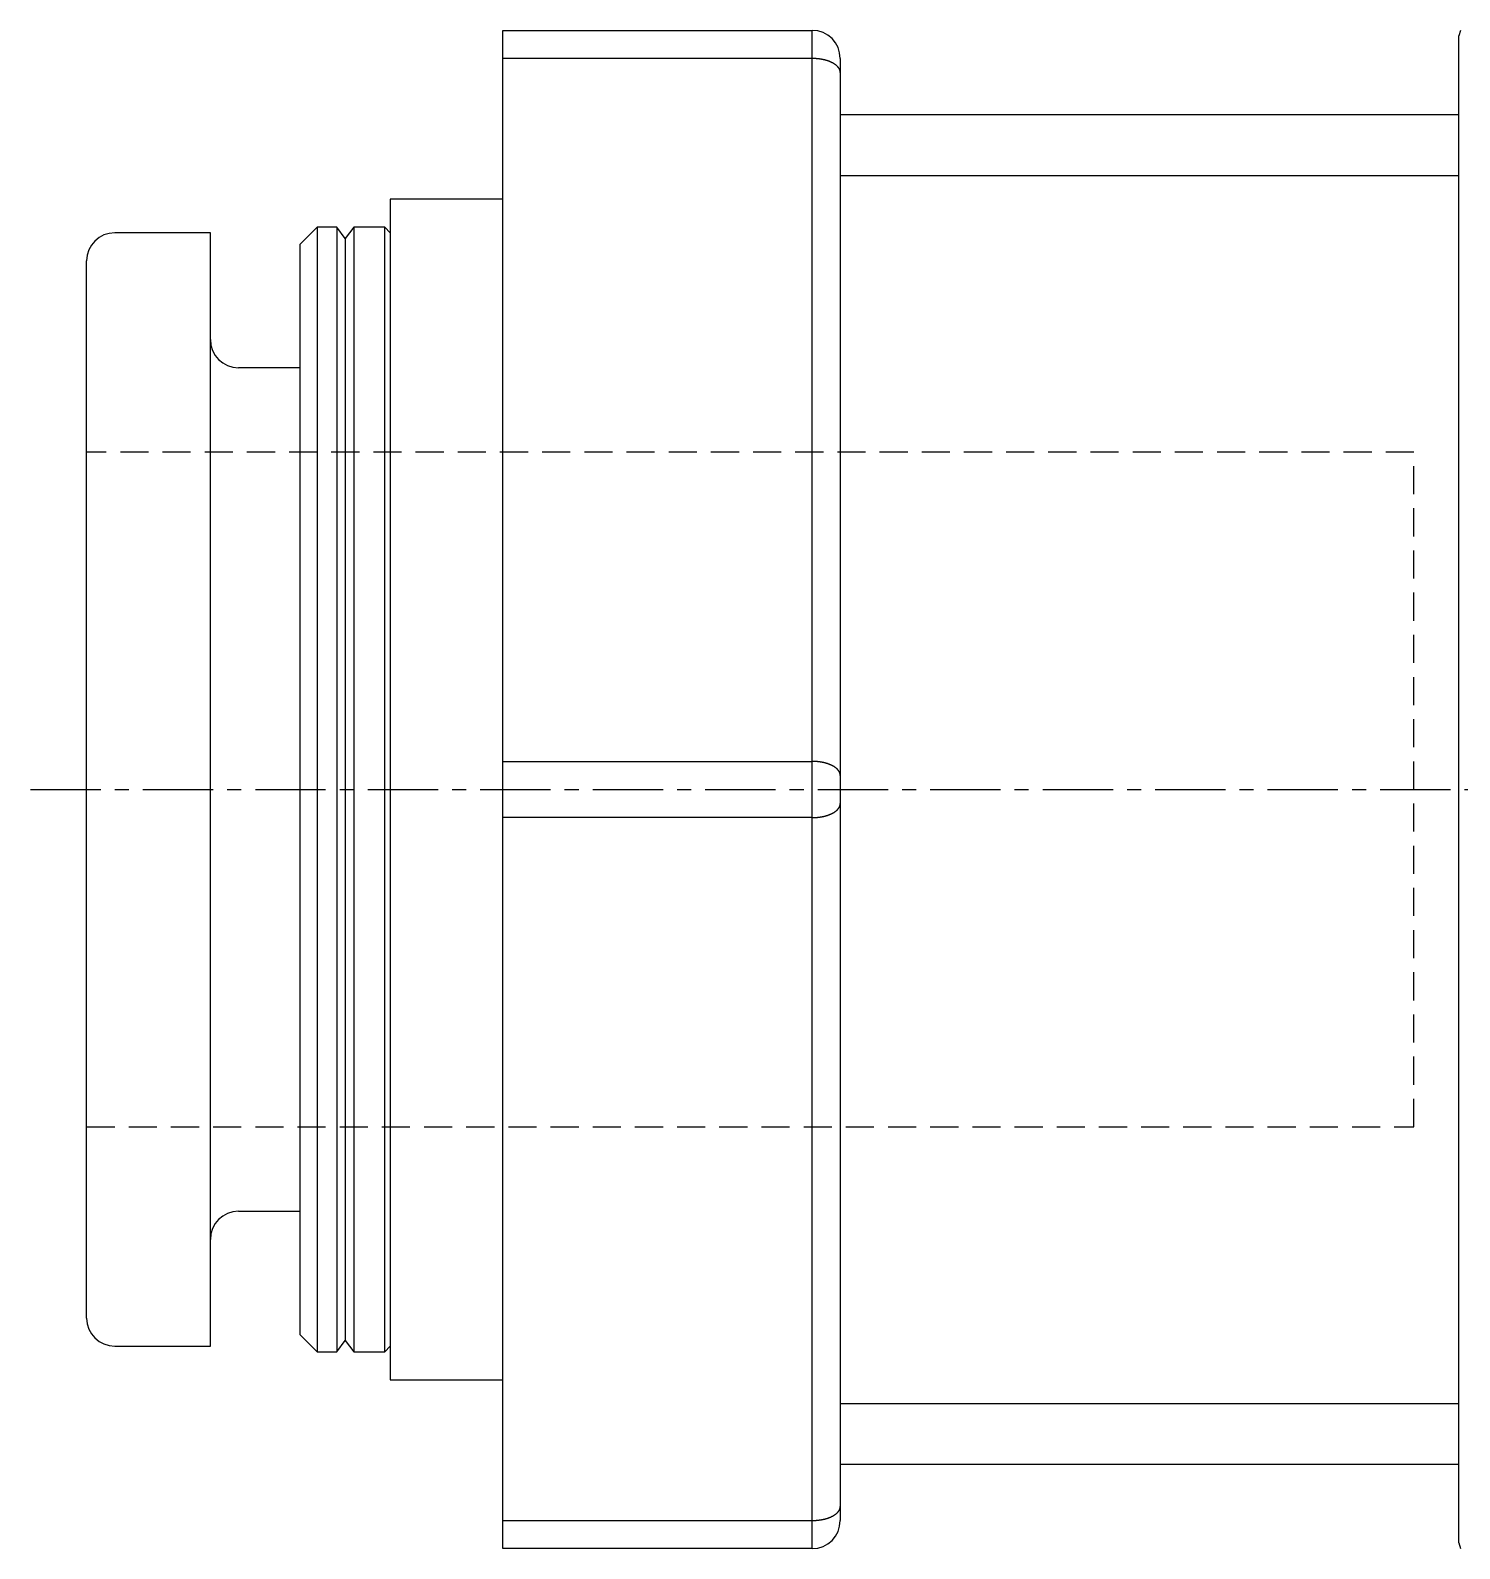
# Model space of a CAD drawing. Extents: x 0 to 112, y -21 to 77.
# Drawn here: x 18.92 to 44.33, y 49.83 to 76.83 of the extents above; entities that cross this region are included whole.
import ezdxf

# ---------------------------------------------------------------- set-up
doc = ezdxf.new("R2010")
doc.units = 0
doc.linetypes.add('CENTER', pattern=[2, 1.25, -0.25, 0.25, -0.25])
doc.linetypes.add('DASHED', pattern=[0.75, 0.5, -0.25])
doc.layers.get('0').update_dxf_attribs({"linetype": 'CONTINUOUS'})
doc.layers.add('CENTER', color=1, linetype='CENTER')

msp = doc.modelspace()

# ---------------------------------------------------------------- linework, layer by layer
at = {"color": 7, "linetype": 'CONTINUOUS'}
for p, q in [((27.317, 76.829), (32.817, 76.829)), ((27.317, 49.829), (27.317, 76.829)), ((44.344, 76.829), (44.317, 76.729)), ((44.317, 49.929), (44.317, 76.729)), ((33.317, 76.329), (33.317, 50.329)), ((44.317, 75.329), (33.317, 75.329)), ((25.317, 73.829), (25.317, 52.829)), ((27.317, 73.829), (25.317, 73.829)), ((22.117, 73.229), (20.417, 73.229)), ((22.117, 53.429), (22.117, 73.229)), ((24.017, 73.329), (23.717, 73.029)), ((24.367, 73.329), (24.017, 73.329)), ((24.017, 73.329), (24.017, 53.329)), ((24.367, 73.329), (24.367, 53.329)), ((24.517, 73.129), (24.367, 73.329)), ((24.667, 73.329), (24.517, 73.129)), ((24.667, 73.329), (24.667, 53.329)), ((25.217, 73.329), (24.667, 73.329)), ((25.217, 53.329), (25.217, 73.329)), ((25.317, 73.229), (25.217, 73.329)), ((23.717, 53.629), (23.717, 73.029)), ((24.517, 73.129), (24.517, 53.529)), ((19.917, 53.929), (19.917, 72.729)), ((23.717, 70.829), (22.617, 70.829)), ((22.617, 55.829), (23.717, 55.829)), ((23.717, 53.629), (24.017, 53.329)), ((24.367, 53.329), (24.517, 53.529)), ((24.517, 53.529), (24.667, 53.329)), ((20.417, 53.429), (22.117, 53.429)), ((24.017, 53.329), (24.367, 53.329)), ((24.667, 53.329), (25.217, 53.329)), ((25.217, 53.329), (25.317, 53.429)), ((25.317, 52.829), (27.317, 52.829)), ((33.317, 51.329), (44.317, 51.329)), ((32.817, 49.829), (27.317, 49.829)), ((44.317, 49.929), (44.344, 49.829))]:
    msp.add_line(p, q, dxfattribs=at)
at = {"color": 3, "linetype": 'CONTINUOUS'}
for p, q in [((32.817, 49.829), (32.817, 76.829)), ((32.817, 76.329), (27.317, 76.329)), ((33.317, 74.246), (44.317, 74.246)), ((27.317, 63.829), (32.817, 63.829)), ((32.817, 62.829), (27.317, 62.829)), ((33.317, 52.411), (44.317, 52.411)), ((27.317, 50.329), (32.817, 50.329))]:
    msp.add_line(p, q, dxfattribs=at)
at = {"color": 3, "linetype": 'DASHED'}
for p, q in [((43.517, 69.329), (19.917, 69.329)), ((43.517, 57.329), (43.517, 69.329)), ((19.917, 57.329), (43.517, 57.329))]:
    msp.add_line(p, q, dxfattribs=at)
at = {"color": 3, "linetype": 'CONTINUOUS'}
for points in [[(33.317, 76.079, 0), (33.317, 76.082, 0), (33.317, 76.085, 0), (33.317, 76.088, 0), (33.316, 76.091, 0), (33.316, 76.094, 0), (33.316, 76.097, 0), (33.315, 76.1, 0), (33.315, 76.103, 0), (33.314, 76.106, 0), (33.313, 76.109, 0), (33.312, 76.112, 0), (33.312, 76.115, 0), (33.311, 76.118, 0), (33.309, 76.121, 0), (33.309, 76.124, 0), (33.307, 76.127, 0), (33.306, 76.13, 0), (33.305, 76.133, 0), (33.303, 76.136, 0), (33.302, 76.139, 0), (33.3, 76.142, 0), (33.299, 76.145, 0), (33.297, 76.148, 0), (33.295, 76.151, 0), (33.294, 76.154, 0), (33.292, 76.157, 0), (33.29, 76.16, 0), (33.288, 76.163, 0), (33.286, 76.166, 0), (33.283, 76.168, 0), (33.281, 76.171, 0), (33.279, 76.174, 0), (33.276, 76.177, 0), (33.274, 76.18, 0), (33.272, 76.183, 0), (33.269, 76.186, 0), (33.266, 76.188, 0), (33.264, 76.191, 0), (33.261, 76.194, 0), (33.258, 76.196, 0), (33.255, 76.199, 0), (33.252, 76.202, 0), (33.249, 76.204, 0), (33.246, 76.207, 0), (33.243, 76.21, 0), (33.239, 76.212, 0), (33.236, 76.215, 0), (33.233, 76.218, 0), (33.229, 76.22, 0), (33.226, 76.222, 0), (33.222, 76.225, 0), (33.218, 76.228, 0), (33.215, 76.23, 0), (33.211, 76.232, 0), (33.207, 76.235, 0), (33.203, 76.237, 0), (33.2, 76.24, 0), (33.196, 76.242, 0), (33.191, 76.244, 0), (33.187, 76.246, 0), (33.183, 76.249, 0), (33.179, 76.251, 0), (33.175, 76.253, 0), (33.17, 76.255, 0), (33.166, 76.257, 0), (33.162, 76.26, 0), (33.157, 76.262, 0), (33.153, 76.264, 0), (33.148, 76.266, 0), (33.144, 76.268, 0), (33.139, 76.27, 0), (33.134, 76.272, 0), (33.129, 76.274, 0), (33.124, 76.276, 0), (33.12, 76.278, 0), (33.115, 76.279, 0), (33.11, 76.281, 0), (33.105, 76.283, 0), (33.1, 76.285, 0), (33.095, 76.286, 0), (33.09, 76.288, 0), (33.084, 76.29, 0), (33.079, 76.291, 0), (33.074, 76.293, 0), (33.069, 76.295, 0), (33.063, 76.296, 0), (33.058, 76.298, 0), (33.053, 76.299, 0), (33.047, 76.3, 0), (33.042, 76.302, 0), (33.036, 76.303, 0), (33.031, 76.305, 0), (33.025, 76.306, 0), (33.02, 76.307, 0), (33.014, 76.308, 0), (33.008, 76.309, 0), (33.003, 76.311, 0), (32.997, 76.312, 0), (32.991, 76.313, 0), (32.985, 76.314, 0), (32.98, 76.315, 0), (32.974, 76.316, 0), (32.968, 76.317, 0), (32.962, 76.318, 0), (32.956, 76.319, 0), (32.95, 76.32, 0), (32.944, 76.32, 0), (32.938, 76.321, 0), (32.932, 76.322, 0), (32.926, 76.323, 0), (32.92, 76.323, 0), (32.914, 76.324, 0), (32.908, 76.324, 0), (32.902, 76.325, 0), (32.896, 76.325, 0), (32.89, 76.326, 0), (32.884, 76.326, 0), (32.878, 76.327, 0), (32.872, 76.327, 0), (32.866, 76.327, 0), (32.86, 76.328, 0), (32.854, 76.328, 0), (32.848, 76.328, 0), (32.841, 76.328, 0), (32.835, 76.328, 0), (32.829, 76.329, 0), (32.823, 76.329, 0), (32.817, 76.329, 0)], [(33.317, 63.579, 0), (33.317, 63.582, 0), (33.317, 63.585, 0), (33.317, 63.588, 0), (33.316, 63.591, 0), (33.316, 63.594, 0), (33.316, 63.597, 0), (33.315, 63.6, 0), (33.315, 63.603, 0), (33.314, 63.606, 0), (33.313, 63.609, 0), (33.312, 63.612, 0), (33.312, 63.615, 0), (33.311, 63.618, 0), (33.309, 63.621, 0), (33.309, 63.624, 0), (33.307, 63.627, 0), (33.306, 63.63, 0), (33.305, 63.633, 0), (33.303, 63.636, 0), (33.302, 63.639, 0), (33.3, 63.642, 0), (33.299, 63.645, 0), (33.297, 63.648, 0), (33.295, 63.651, 0), (33.294, 63.654, 0), (33.292, 63.657, 0), (33.29, 63.66, 0), (33.288, 63.663, 0), (33.286, 63.666, 0), (33.283, 63.669, 0), (33.281, 63.671, 0), (33.279, 63.674, 0), (33.276, 63.677, 0), (33.274, 63.68, 0), (33.272, 63.683, 0), (33.269, 63.685, 0), (33.266, 63.688, 0), (33.264, 63.691, 0), (33.261, 63.694, 0), (33.258, 63.696, 0), (33.255, 63.699, 0), (33.252, 63.702, 0), (33.249, 63.705, 0), (33.246, 63.707, 0), (33.243, 63.71, 0), (33.239, 63.712, 0), (33.236, 63.715, 0), (33.233, 63.718, 0), (33.229, 63.72, 0), (33.226, 63.722, 0), (33.222, 63.725, 0), (33.218, 63.727, 0), (33.215, 63.73, 0), (33.211, 63.732, 0), (33.207, 63.735, 0), (33.203, 63.737, 0), (33.2, 63.739, 0), (33.196, 63.742, 0), (33.191, 63.744, 0), (33.187, 63.746, 0), (33.183, 63.749, 0), (33.179, 63.751, 0), (33.175, 63.753, 0), (33.17, 63.755, 0), (33.166, 63.758, 0), (33.162, 63.76, 0), (33.157, 63.762, 0), (33.153, 63.764, 0), (33.148, 63.766, 0), (33.144, 63.768, 0), (33.139, 63.77, 0), (33.134, 63.772, 0), (33.129, 63.774, 0), (33.124, 63.776, 0), (33.12, 63.778, 0), (33.115, 63.779, 0), (33.11, 63.781, 0), (33.105, 63.783, 0), (33.1, 63.785, 0), (33.095, 63.786, 0), (33.09, 63.788, 0), (33.084, 63.79, 0), (33.079, 63.791, 0), (33.074, 63.793, 0), (33.069, 63.795, 0), (33.063, 63.796, 0), (33.058, 63.798, 0), (33.053, 63.799, 0), (33.047, 63.8, 0), (33.042, 63.802, 0), (33.036, 63.803, 0), (33.031, 63.805, 0), (33.025, 63.806, 0), (33.02, 63.807, 0), (33.014, 63.808, 0), (33.008, 63.809, 0), (33.003, 63.811, 0), (32.997, 63.812, 0), (32.991, 63.813, 0), (32.985, 63.814, 0), (32.98, 63.815, 0), (32.974, 63.816, 0), (32.968, 63.817, 0), (32.962, 63.818, 0), (32.956, 63.819, 0), (32.95, 63.819, 0), (32.944, 63.82, 0), (32.938, 63.821, 0), (32.932, 63.822, 0), (32.926, 63.822, 0), (32.92, 63.823, 0), (32.914, 63.824, 0), (32.908, 63.824, 0), (32.902, 63.825, 0), (32.896, 63.825, 0), (32.89, 63.826, 0), (32.884, 63.826, 0), (32.878, 63.827, 0), (32.872, 63.827, 0), (32.866, 63.827, 0), (32.86, 63.828, 0), (32.854, 63.828, 0), (32.848, 63.828, 0), (32.841, 63.828, 0), (32.835, 63.828, 0), (32.829, 63.828, 0), (32.823, 63.829, 0), (32.817, 63.829, 0)], [(32.817, 62.829, 0), (32.823, 62.829, 0), (32.829, 62.829, 0), (32.835, 62.829, 0), (32.841, 62.829, 0), (32.848, 62.829, 0), (32.854, 62.829, 0), (32.86, 62.83, 0), (32.866, 62.83, 0), (32.872, 62.83, 0), (32.878, 62.831, 0), (32.884, 62.831, 0), (32.89, 62.831, 0), (32.896, 62.832, 0), (32.902, 62.832, 0), (32.908, 62.833, 0), (32.914, 62.833, 0), (32.92, 62.834, 0), (32.926, 62.835, 0), (32.932, 62.835, 0), (32.938, 62.836, 0), (32.944, 62.837, 0), (32.95, 62.838, 0), (32.956, 62.839, 0), (32.962, 62.839, 0), (32.968, 62.84, 0), (32.974, 62.841, 0), (32.98, 62.842, 0), (32.985, 62.843, 0), (32.991, 62.844, 0), (32.997, 62.845, 0), (33.003, 62.846, 0), (33.008, 62.848, 0), (33.014, 62.849, 0), (33.02, 62.85, 0), (33.025, 62.851, 0), (33.031, 62.853, 0), (33.036, 62.854, 0), (33.042, 62.855, 0), (33.047, 62.857, 0), (33.053, 62.858, 0), (33.058, 62.86, 0), (33.063, 62.861, 0), (33.069, 62.863, 0), (33.074, 62.864, 0), (33.079, 62.866, 0), (33.084, 62.867, 0), (33.09, 62.869, 0), (33.095, 62.871, 0), (33.1, 62.872, 0), (33.105, 62.874, 0), (33.11, 62.876, 0), (33.115, 62.878, 0), (33.12, 62.88, 0), (33.124, 62.882, 0), (33.129, 62.883, 0), (33.134, 62.885, 0), (33.139, 62.887, 0), (33.144, 62.889, 0), (33.148, 62.891, 0), (33.153, 62.893, 0), (33.157, 62.895, 0), (33.162, 62.898, 0), (33.166, 62.9, 0), (33.17, 62.902, 0), (33.175, 62.904, 0), (33.179, 62.906, 0), (33.183, 62.908, 0), (33.187, 62.911, 0), (33.191, 62.913, 0), (33.196, 62.915, 0), (33.2, 62.918, 0), (33.203, 62.92, 0), (33.207, 62.922, 0), (33.211, 62.925, 0), (33.215, 62.927, 0), (33.218, 62.93, 0), (33.222, 62.932, 0), (33.226, 62.935, 0), (33.229, 62.937, 0), (33.233, 62.94, 0), (33.236, 62.942, 0), (33.239, 62.945, 0), (33.243, 62.947, 0), (33.246, 62.95, 0), (33.249, 62.953, 0), (33.252, 62.955, 0), (33.255, 62.958, 0), (33.258, 62.961, 0), (33.261, 62.963, 0), (33.264, 62.966, 0), (33.266, 62.969, 0), (33.269, 62.972, 0), (33.272, 62.974, 0), (33.274, 62.977, 0), (33.276, 62.98, 0), (33.279, 62.983, 0), (33.281, 62.986, 0), (33.283, 62.989, 0), (33.286, 62.992, 0), (33.288, 62.994, 0), (33.29, 62.997, 0), (33.292, 63, 0), (33.294, 63.003, 0), (33.295, 63.006, 0), (33.297, 63.009, 0), (33.299, 63.012, 0), (33.3, 63.015, 0), (33.302, 63.018, 0), (33.303, 63.021, 0), (33.305, 63.024, 0), (33.306, 63.027, 0), (33.307, 63.03, 0), (33.309, 63.033, 0), (33.309, 63.036, 0), (33.311, 63.039, 0), (33.312, 63.042, 0), (33.312, 63.045, 0), (33.313, 63.048, 0), (33.314, 63.051, 0), (33.315, 63.054, 0), (33.315, 63.057, 0), (33.316, 63.06, 0), (33.316, 63.063, 0), (33.316, 63.066, 0), (33.317, 63.069, 0), (33.317, 63.072, 0), (33.317, 63.075, 0), (33.317, 63.079, 0)], [(32.817, 50.329, 0), (32.823, 50.329, 0), (32.829, 50.329, 0), (32.835, 50.329, 0), (32.841, 50.329, 0), (32.848, 50.329, 0), (32.854, 50.329, 0), (32.86, 50.33, 0), (32.866, 50.33, 0), (32.872, 50.33, 0), (32.878, 50.331, 0), (32.884, 50.331, 0), (32.89, 50.331, 0), (32.896, 50.332, 0), (32.902, 50.332, 0), (32.908, 50.333, 0), (32.914, 50.333, 0), (32.92, 50.334, 0), (32.926, 50.335, 0), (32.932, 50.335, 0), (32.938, 50.336, 0), (32.944, 50.337, 0), (32.95, 50.338, 0), (32.956, 50.339, 0), (32.962, 50.339, 0), (32.968, 50.34, 0), (32.974, 50.341, 0), (32.98, 50.342, 0), (32.985, 50.343, 0), (32.991, 50.344, 0), (32.997, 50.345, 0), (33.003, 50.346, 0), (33.008, 50.348, 0), (33.014, 50.349, 0), (33.02, 50.35, 0), (33.025, 50.351, 0), (33.031, 50.353, 0), (33.036, 50.354, 0), (33.042, 50.355, 0), (33.047, 50.357, 0), (33.053, 50.358, 0), (33.058, 50.36, 0), (33.063, 50.361, 0), (33.069, 50.363, 0), (33.074, 50.364, 0), (33.079, 50.366, 0), (33.084, 50.367, 0), (33.09, 50.369, 0), (33.095, 50.371, 0), (33.1, 50.372, 0), (33.105, 50.374, 0), (33.11, 50.376, 0), (33.115, 50.378, 0), (33.12, 50.38, 0), (33.124, 50.382, 0), (33.129, 50.383, 0), (33.134, 50.385, 0), (33.139, 50.387, 0), (33.144, 50.389, 0), (33.148, 50.391, 0), (33.153, 50.393, 0), (33.157, 50.395, 0), (33.162, 50.398, 0), (33.166, 50.4, 0), (33.17, 50.402, 0), (33.175, 50.404, 0), (33.179, 50.406, 0), (33.183, 50.408, 0), (33.187, 50.411, 0), (33.191, 50.413, 0), (33.196, 50.415, 0), (33.2, 50.418, 0), (33.203, 50.42, 0), (33.207, 50.422, 0), (33.211, 50.425, 0), (33.215, 50.427, 0), (33.218, 50.43, 0), (33.222, 50.432, 0), (33.226, 50.435, 0), (33.229, 50.437, 0), (33.233, 50.44, 0), (33.236, 50.442, 0), (33.239, 50.445, 0), (33.243, 50.447, 0), (33.246, 50.45, 0), (33.249, 50.453, 0), (33.252, 50.455, 0), (33.255, 50.458, 0), (33.258, 50.461, 0), (33.261, 50.463, 0), (33.264, 50.466, 0), (33.266, 50.469, 0), (33.269, 50.472, 0), (33.272, 50.474, 0), (33.274, 50.477, 0), (33.276, 50.48, 0), (33.279, 50.483, 0), (33.281, 50.486, 0), (33.283, 50.489, 0), (33.286, 50.492, 0), (33.288, 50.494, 0), (33.29, 50.497, 0), (33.292, 50.5, 0), (33.294, 50.503, 0), (33.295, 50.506, 0), (33.297, 50.509, 0), (33.299, 50.512, 0), (33.3, 50.515, 0), (33.302, 50.518, 0), (33.303, 50.521, 0), (33.305, 50.524, 0), (33.306, 50.527, 0), (33.307, 50.53, 0), (33.309, 50.533, 0), (33.309, 50.536, 0), (33.311, 50.539, 0), (33.312, 50.542, 0), (33.312, 50.545, 0), (33.313, 50.548, 0), (33.314, 50.551, 0), (33.315, 50.554, 0), (33.315, 50.557, 0), (33.316, 50.56, 0), (33.316, 50.563, 0), (33.316, 50.566, 0), (33.317, 50.569, 0), (33.317, 50.572, 0), (33.317, 50.575, 0), (33.317, 50.579, 0)]]:
    msp.add_polyline3d(points, dxfattribs=at)
at = {"color": 7, "linetype": 'CONTINUOUS'}
for centre, start, end in [((32.817, 76.329), 0, 90), ((20.417, 72.729), 90, 180), ((22.617, 71.329), 180, 270), ((22.617, 55.329), 90, 180), ((20.417, 53.929), 180, 270), ((32.817, 50.329), 270, 0)]:
    msp.add_arc(centre, 0.5, start, end, dxfattribs=at)
at = {"layer": 'CENTER', "color": 1, "linetype": 'CENTER'}
msp.add_line((18.917, 63.329), (69.717, 63.329), dxfattribs=at)

doc.saveas('drawing.dxf')
